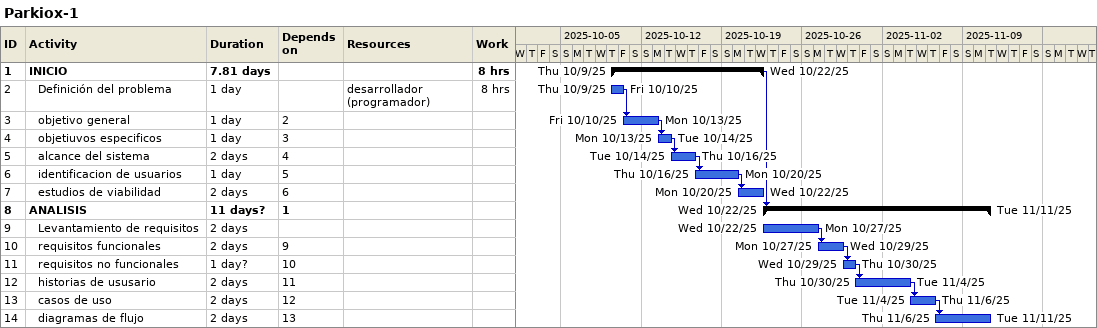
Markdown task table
Parkiox-1

| ID | Level | Task | Duration | Start | Finish | Predecessors | Resources | Work (h) |
|---|---|---|---|---|---|---|---|---|
| 1 | 1 | **INICIO** | 7.81d | 2025-10-09 | 2025-10-22 |  |  | 8 |
| 2 | 2 | Definición del problema | 1d | 2025-10-09 | 2025-10-10 |  | desarrollador (programador) | 8 |
| 3 | 2 | objetivo general | 1d | 2025-10-10 | 2025-10-13 | 2 |  |  |
| 4 | 2 | objetiuvos especificos | 1d | 2025-10-13 | 2025-10-14 | 3 |  |  |
| 5 | 2 | alcance del sistema | 2d | 2025-10-14 | 2025-10-16 | 4 |  |  |
| 6 | 2 | identificacion de usuarios | 1d | 2025-10-16 | 2025-10-20 | 5 |  |  |
| 7 | 2 | estudios de viabilidad | 2d | 2025-10-20 | 2025-10-22 | 6 |  |  |
| 8 | 1 | **ANALISIS** | 11d? | 2025-10-22 | 2025-11-11 | 1 |  |  |
| 9 | 2 | Levantamiento de requisitos | 2d | 2025-10-22 | 2025-10-27 |  |  |  |
| 10 | 2 | requisitos funcionales | 2d | 2025-10-27 | 2025-10-29 | 9 |  |  |
| 11 | 2 | requisitos no funcionales | 1d? | 2025-10-29 | 2025-10-30 | 10 |  |  |
| 12 | 2 | historias de ususario | 2d | 2025-10-30 | 2025-11-04 | 11 |  |  |
| 13 | 2 | casos de uso | 2d | 2025-11-04 | 2025-11-06 | 12 |  |  |
| 14 | 2 | diagramas de flujo | 2d | 2025-11-06 | 2025-11-11 | 13 |  |  |
